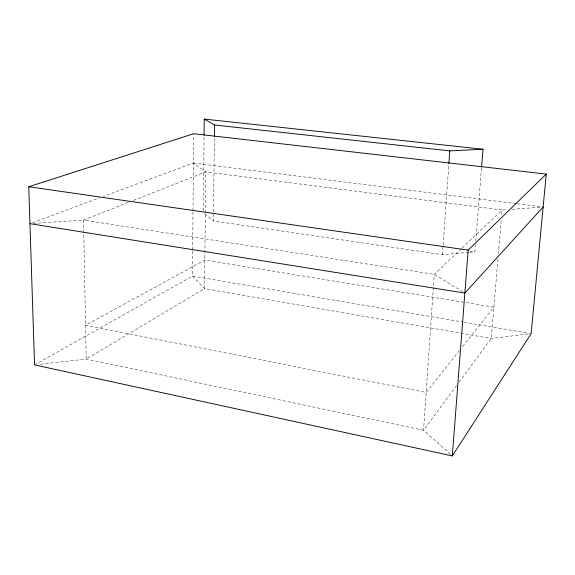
<?xml version="1.0" encoding="UTF-8"?>
<svg xmlns="http://www.w3.org/2000/svg" width="575" height="575" viewBox="0 0 575 575"><rect width="100%" height="100%" fill="white"/><g stroke="black" fill="none" stroke-linecap="round" stroke-linejoin="round"><path stroke-width="0.43" stroke-dasharray="2.88 2.16" d="M192.675 250.952L192.474 276.079L204.499 288.607L491.237 338.488L531.142 333.615M192.682 250.053L192.992 211.471M192.999 210.572L193.61 133.738M203.27 210.766L204.06 135.987M468.776 252.36L442.448 254.682L213.332 220.951L214.425 137.54M442.448 254.682L443.073 245.733M443.138 244.835L448.831 164.299M469.653 252.281L474.914 251.814L475.475 244.684M475.755 241.112L481.584 167.088M497.957 259.081L491.237 338.488L459.253 381.836M498.41 253.733L501.278 219.83M501.731 214.475L502.112 210.012L507.459 209.623M456.586 385.451L423.538 430.251L86.207 359.08L38.999 364.392M459.461 350.491L426.14 392.438L85.56 325.249L204.815 260.058L493.889 307.143L461.682 347.695M461.409 248.623L434.276 274.368L423.538 430.251L451.648 455.328M462.056 248.012L502.112 210.012L205.792 171.889L193.38 163.02L103.701 196.298M34.543 364.895L192.474 276.079L463.055 322.05M128.448 202.407L83.54 220.124L33.523 223.431M133.436 200.438L205.792 171.889L204.499 288.607L86.207 359.08L83.54 220.124L434.276 274.368L462.559 291.669M32.466 222.733L99.511 197.85M511.923 209.3L541.348 207.151M193.38 163.02L516.429 203.665M517.32 203.773L543.131 207.022M469.588 251.045L474.914 251.814M463.939 322.201L529.367 333.313M204.599 213.67L213.332 220.951"/><path stroke-width="0.86" d="M204.068 135.096L204.24 119.075L482.986 149.248L481.584 167.088M214.432 136.642L214.59 124.983L204.24 119.075M448.888 163.408L449.772 150.88L482.986 149.248M452.317 455.925L468.158 250.147L546.25 174.081L193.61 133.738L28.75 186.738L34.543 364.895L452.317 455.925L531.142 333.615L546.25 174.081M543.131 207.022L464.852 293.07L29.95 223.668M214.59 124.983L449.772 150.88M28.75 186.738L468.158 250.147"/></g></svg>
